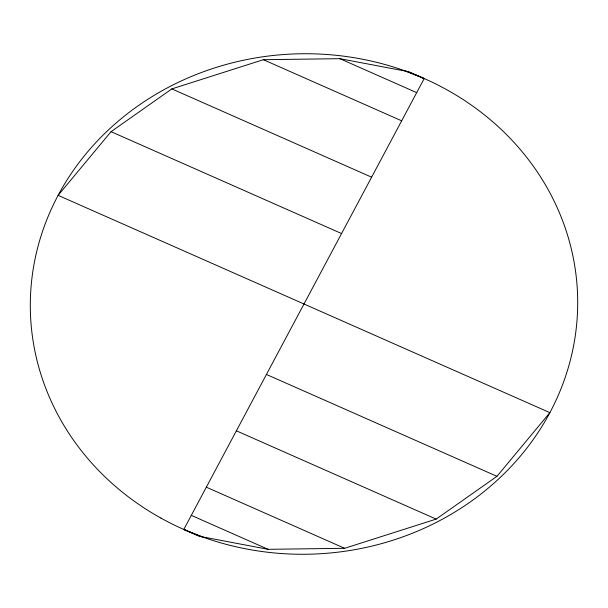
<?xml version="1.0" encoding="UTF-8"?>
<svg xmlns="http://www.w3.org/2000/svg" width="608" height="608" viewBox="0 0 608 608"><rect width="100%" height="100%" fill="white"/><g stroke="black" fill="none" stroke-linecap="round" stroke-linejoin="round"><path stroke-width="0.91" d="M183.791 529.454L424.209 78.546L408.842 71.752L339.864 58.68L263.363 59.698L171.844 88.897L111.051 131.678L58.117 195.343L549.883 412.657L496.949 476.322L436.156 519.103L344.637 548.302L268.136 549.32L199.158 536.248L183.791 529.454L202.122 536.811M405.878 71.189L424.209 78.546M339.864 58.68L416.7 92.636M263.363 59.698L401.675 120.817M171.844 88.897L371.617 177.179M111.051 131.678L341.567 233.548M266.433 374.452L496.949 476.322M236.383 430.821L436.156 519.103M206.325 487.183L344.637 548.302M191.3 515.364L268.136 549.32M160.96 518.107A273.714 250.245 -1.8 0 0 577.6 309.183A273.714 250.245 -1.8 0 0 173.44 84.717A273.714 250.245 -1.8 0 0 160.96 518.107"/></g></svg>
